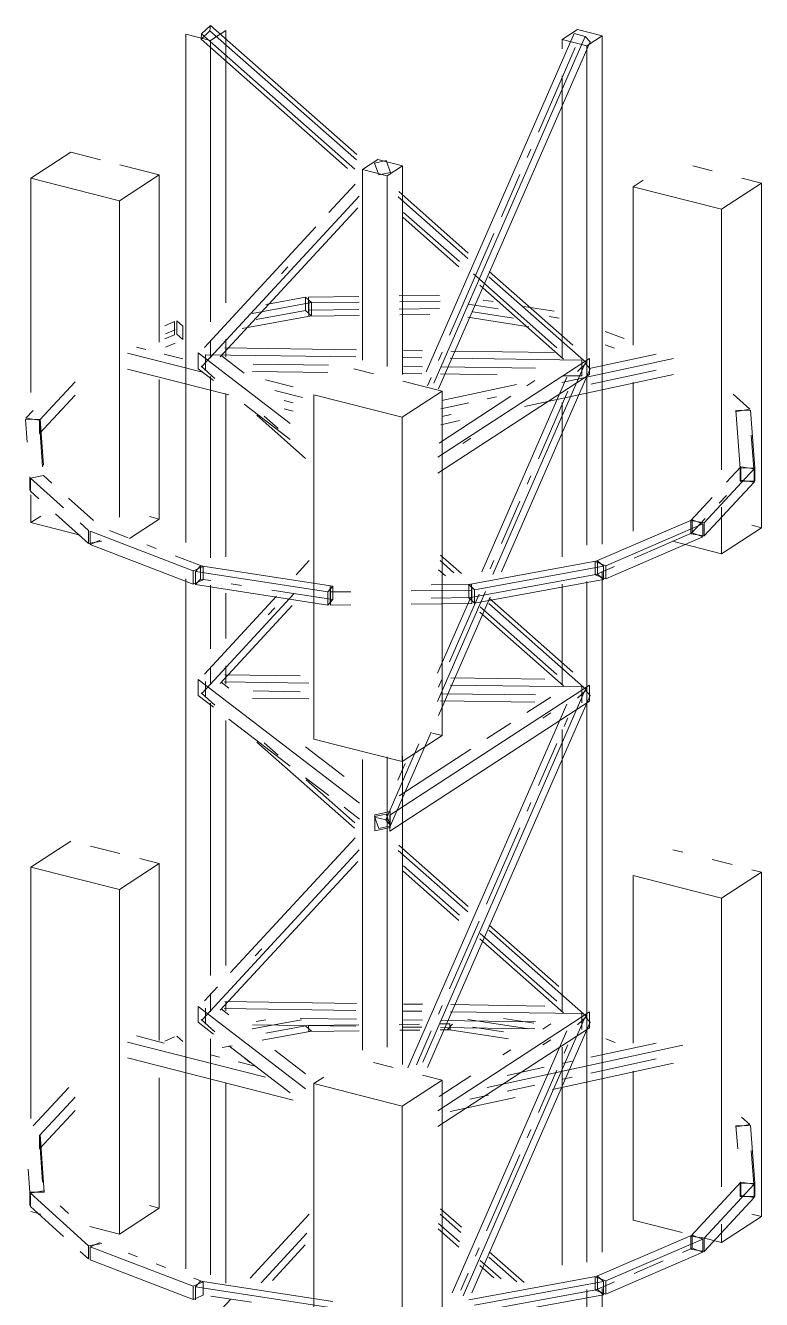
# Paper-space layout '02 Building 3D Model' of a CAD drawing. Header units: millimetres. Extents: x 5 to 415, y 7 to 290.
# Drawn here: x 275.49 to 283.55, y 210.11 to 224.06 of the extents above; entities that cross this region are included whole.
import ezdxf

# ---------------------------------------------------------------- set-up
doc = ezdxf.new("R2010")
doc.units = ezdxf.units.MM
doc.layers.add('MODEL_3D_VIEW', color=7, linetype='Continuous', lineweight=9)

# ---------------------------------------------------------------- blocks, each defined once
blk = doc.blocks.new('SHEET_02_BUILDING_3D')
at = {"layer": 'MODEL_3D_VIEW', "lineweight": 9}
for p, q in [((277.518, 224.061), (277.42, 223.968)), ((277.513, 224.003), (277.518, 224.061)), ((279.122, 222.647), (277.518, 224.061)), ((277.248, 223.965), (277.517, 223.897)), ((277.248, 223.965), (277.248, 218.399)), ((277.415, 223.91), (277.513, 224.003)), ((277.42, 223.968), (277.415, 223.91)), ((279.1, 222.486), (277.42, 223.968)), ((277.513, 224.003), (279.117, 222.589)), ((277.517, 223.897), (277.685, 224.006)), ((277.685, 221.024), (277.685, 224.006)), ((281.503, 223.973), (279.883, 220.268)), ((279.964, 220.145), (281.624, 223.942)), ((281.539, 224.016), (281.371, 223.906)), ((281.503, 223.973), (281.624, 223.942)), ((281.808, 223.948), (281.539, 224.016)), ((281.624, 223.942), (281.676, 223.881)), ((281.64, 223.838), (281.808, 223.948)), ((281.808, 218.381), (281.808, 223.948)), ((279.018, 222.496), (277.415, 223.91)), ((277.517, 220.815), (277.517, 223.897)), ((280.016, 220.084), (281.676, 223.881)), ((281.11, 222.893), (281.515, 223.819)), ((281.371, 223.906), (281.64, 223.838)), ((281.371, 223.906), (281.371, 223.807)), ((281.64, 218.371), (281.64, 223.838)), ((281.371, 223.509), (281.371, 220.428)), ((275.989, 222.673), (275.551, 222.389)), ((276.312, 222.591), (275.989, 222.673)), ((280.988, 222.615), (281.029, 222.708)), ((276.958, 222.427), (276.527, 222.536)), ((279.353, 222.593), (279.185, 222.483)), ((279.443, 222.583), (279.317, 222.555)), ((279.317, 222.555), (279.363, 222.425)), ((279.622, 222.524), (279.353, 222.593)), ((279.49, 222.453), (279.443, 222.583)), ((279.454, 222.415), (279.622, 222.524)), ((279.622, 220.238), (279.622, 222.524)), ((283.016, 222.47), (282.801, 222.525)), ((275.551, 222.389), (276.521, 222.142)), ((275.551, 220.044), (275.551, 222.389)), ((276.521, 222.142), (276.958, 222.427)), ((276.958, 222.427), (276.958, 220.592)), ((279.185, 222.483), (279.454, 222.415)), ((279.185, 222.483), (279.185, 220.396)), ((279.363, 222.425), (279.49, 222.453)), ((279.454, 220.328), (279.454, 222.415)), ((280.705, 221.967), (280.907, 222.43)), ((283.555, 222.333), (283.339, 222.388)), ((278.815, 222.012), (279.102, 222.322)), ((280.343, 221.569), (279.58, 222.243)), ((282.257, 222.366), (282.148, 222.295)), ((282.148, 222.295), (283.117, 222.048)), ((282.148, 220.562), (282.148, 222.295)), ((283.117, 222.048), (283.555, 222.333)), ((283.555, 222.333), (283.555, 218.562)), ((276.521, 218.676), (276.521, 222.142)), ((277.427, 220.329), (279.148, 222.192)), ((279.575, 222.185), (280.338, 221.511)), ((277.625, 220.434), (279.131, 222.064)), ((280.245, 221.476), (279.634, 222.015)), ((283.117, 219.194), (283.117, 222.048)), ((277.452, 220.536), (278.672, 221.856)), ((280.24, 221.418), (279.629, 221.957)), ((280.138, 220.67), (280.624, 221.782)), ((278.367, 221.418), (278.296, 221.34)), ((281.314, 220.533), (280.398, 221.341)), ((280.567, 221.309), (281.636, 220.366)), ((281.489, 220.559), (280.572, 221.367)), ((281.385, 220.408), (280.469, 221.216)), ((277.974, 220.907), (278.626, 221.027)), ((278.561, 221.086), (278.126, 221.006)), ((278.561, 220.941), (278.561, 221.086)), ((278.561, 221.086), (278.626, 221.027)), ((279.144, 221.095), (278.591, 221.088)), ((278.596, 221.024), (278.591, 221.088)), ((278.591, 221.088), (278.591, 220.943)), ((278.596, 221.024), (279.149, 221.031)), ((278.596, 220.879), (278.596, 221.024)), ((278.626, 221.027), (278.626, 220.882)), ((280.029, 221.106), (279.586, 221.101)), ((279.591, 221.036), (280.034, 221.042)), ((280.336, 221.011), (280.671, 220.959)), ((280.616, 221.037), (280.504, 221.054)), ((281.284, 220.934), (280.95, 220.985)), ((278.626, 220.882), (277.866, 220.742)), ((278.561, 220.941), (278.018, 220.841)), ((278.626, 220.882), (278.561, 220.941)), ((279.144, 220.95), (278.591, 220.943)), ((278.591, 220.943), (278.596, 220.879)), ((279.149, 220.886), (278.596, 220.879)), ((280.029, 220.961), (279.586, 220.956)), ((279.923, 220.895), (279.591, 220.891)), ((281.005, 220.763), (280.336, 220.866)), ((280.838, 220.858), (280.393, 220.926)), ((281.228, 220.874), (281.339, 220.856)), ((277.123, 220.82), (277.017, 220.774)), ((277.027, 220.684), (277.133, 220.729)), ((277.123, 220.675), (277.123, 220.82)), ((277.214, 220.768), (277.149, 220.827)), ((277.149, 220.827), (277.149, 220.682)), ((277.214, 220.623), (277.214, 220.768)), ((281.843, 220.711), (282.049, 220.633)), ((277.123, 220.675), (277.017, 220.629)), ((277.133, 220.584), (277.027, 220.538)), ((277.149, 220.682), (277.214, 220.623)), ((277.517, 220.418), (277.517, 220.617)), ((277.685, 220.428), (277.685, 220.627)), ((281.946, 220.527), (281.843, 220.566)), ((276.608, 220.473), (277.416, 220.268)), ((276.81, 220.513), (276.709, 220.539)), ((277.214, 220.411), (277.012, 220.462)), ((277.382, 220.302), (277.382, 220.476)), ((277.382, 220.476), (278.393, 219.703)), ((277.463, 220.282), (277.463, 220.456)), ((277.463, 220.456), (279.112, 220.432)), ((277.888, 220.255), (277.635, 220.448)), ((279.119, 220.51), (277.676, 220.53)), ((279.841, 220.499), (279.634, 220.502)), ((280.017, 220.393), (280.057, 220.485)), ((281.284, 220.479), (280.15, 220.495)), ((282.399, 220.461), (281.685, 220.307)), ((277.719, 220.017), (276.608, 220.299)), ((277.382, 220.302), (277.551, 220.173)), ((277.568, 220.197), (277.415, 220.332)), ((278.81, 220.34), (277.985, 220.352)), ((279.303, 220.248), (279.088, 220.303)), ((279.628, 220.425), (279.834, 220.422)), ((279.841, 220.325), (279.634, 220.328)), ((280.009, 219.334), (281.67, 220.415)), ((281.078, 220.308), (280.047, 220.322)), ((280.143, 220.418), (281.586, 220.397)), ((280.612, 218.048), (281.624, 220.364)), ((280.705, 218.08), (281.676, 220.303)), ((281.367, 220.15), (282.59, 220.415)), ((281.636, 220.366), (281.538, 220.273)), ((281.586, 220.397), (281.586, 220.223)), ((281.624, 220.364), (281.676, 220.303)), ((281.641, 220.424), (281.636, 220.366)), ((281.67, 220.415), (281.67, 220.241)), ((281.685, 220.133), (282.399, 220.287)), ((275.645, 219.738), (276.037, 220.159)), ((276.958, 220.184), (276.958, 218.655)), ((277.517, 218.231), (277.517, 220.219)), ((278.803, 220.263), (277.979, 220.274)), ((278.426, 220.103), (278.123, 220.18)), ((280.057, 220.056), (279.626, 220.166)), ((279.834, 220.248), (279.628, 220.251)), ((279.895, 220.115), (279.936, 220.207)), ((280.009, 219.16), (281.67, 220.241)), ((280.659, 220.236), (280.04, 220.245)), ((281.422, 220.209), (280.491, 218.079)), ((280.959, 219.888), (282.59, 220.241)), ((281.072, 220.172), (280.984, 220.115)), ((281.586, 220.223), (281.38, 220.226)), ((282.148, 218.523), (282.148, 220.154)), ((276.037, 220.014), (275.645, 219.593)), ((277.685, 218.241), (277.685, 220.03)), ((278.224, 220.063), (278.527, 219.986)), ((278.65, 220.018), (279.62, 219.772)), ((278.65, 216.246), (278.65, 220.018)), ((279.62, 219.772), (280.057, 220.056)), ((280.869, 220.131), (280.054, 219.954)), ((280.057, 220.056), (280.057, 216.285)), ((281.11, 219.315), (281.434, 220.056)), ((283.427, 219.859), (283.245, 220.024)), ((277.888, 219.916), (278.393, 219.529)), ((278.426, 219.929), (278.325, 219.954)), ((280.809, 220.001), (280.022, 219.489)), ((280.041, 219.864), (280.347, 219.93)), ((280.551, 219.974), (280.653, 219.996)), ((281.371, 219.931), (281.371, 218.241)), ((275.492, 219.748), (275.651, 219.75)), ((275.492, 219.748), (275.511, 219.497)), ((275.575, 219.845), (275.497, 219.761)), ((275.645, 219.738), (275.497, 219.761)), ((275.645, 219.593), (275.645, 219.738)), ((275.651, 219.75), (275.651, 219.605)), ((275.688, 219.247), (275.651, 219.75)), ((278.56, 219.321), (278.026, 219.793)), ((278.26, 219.649), (278.107, 219.784)), ((278.426, 219.837), (278.325, 219.863)), ((279.62, 216), (279.62, 219.772)), ((280.041, 219.69), (280.245, 219.734)), ((280.054, 219.78), (280.156, 219.802)), ((283.275, 219.845), (283.434, 219.847)), ((283.275, 219.845), (283.322, 219.215)), ((283.427, 219.859), (283.282, 219.833)), ((283.481, 219.217), (283.434, 219.847)), ((275.651, 219.605), (275.679, 219.228)), ((280.284, 219.485), (280.372, 219.542)), ((283.481, 219.072), (283.443, 219.576)), ((282.927, 218.616), (283.476, 219.205)), ((283.328, 219.228), (283.171, 219.06)), ((283.481, 219.217), (283.322, 219.215)), ((283.322, 219.215), (283.322, 219.07)), ((283.328, 219.228), (283.476, 219.205)), ((283.328, 219.083), (283.328, 219.228)), ((283.476, 219.205), (283.476, 219.06)), ((283.481, 219.072), (283.481, 219.217)), ((275.539, 219.119), (275.539, 218.974)), ((275.546, 219.106), (275.691, 219.133)), ((275.546, 218.961), (275.546, 219.106)), ((275.546, 219.106), (275.91, 218.778)), ((275.782, 219.051), (275.691, 219.133)), ((280.988, 219.037), (281.029, 219.13)), ((282.927, 218.471), (283.476, 219.06)), ((283.322, 219.07), (283.481, 219.072)), ((283.476, 219.06), (283.328, 219.083)), ((275.546, 218.961), (275.637, 218.879)), ((275.551, 218.617), (275.551, 218.923)), ((283.092, 218.83), (283.171, 218.915)), ((276.236, 218.641), (275.964, 218.887)), ((280.705, 218.389), (280.907, 218.852)), ((283.014, 218.891), (282.779, 218.639)), ((283.117, 218.277), (283.117, 218.786)), ((275.551, 218.617), (275.66, 218.688)), ((276.09, 218.48), (275.551, 218.617)), ((275.819, 218.715), (276.182, 218.387)), ((276.091, 218.614), (276.182, 218.532)), ((276.958, 218.655), (276.63, 218.442)), ((276.85, 218.683), (276.958, 218.655)), ((282.795, 218.649), (281.734, 218.191)), ((282.779, 218.494), (282.936, 218.662)), ((282.779, 218.639), (282.779, 218.494)), ((282.927, 218.616), (282.779, 218.639)), ((282.795, 218.649), (282.911, 218.605)), ((282.795, 218.504), (282.795, 218.649)), ((282.927, 218.471), (282.927, 218.616)), ((276.182, 218.532), (276.182, 218.387)), ((276.2, 218.377), (276.2, 218.522)), ((276.2, 218.522), (277.328, 218.09)), ((276.617, 218.451), (276.412, 218.53)), ((281.85, 218.146), (282.911, 218.605)), ((282.158, 218.229), (282.795, 218.504)), ((282.779, 218.494), (282.927, 218.471)), ((282.911, 218.46), (282.795, 218.504)), ((282.911, 218.605), (282.911, 218.46)), ((283.555, 218.562), (283.117, 218.277)), ((283.447, 218.589), (283.555, 218.562)), ((276.182, 218.387), (276.327, 218.414)), ((276.309, 218.424), (276.2, 218.377)), ((276.2, 218.377), (277.328, 217.945)), ((276.924, 218.333), (276.822, 218.373)), ((281.85, 218.001), (282.911, 218.46)), ((283.117, 218.277), (282.579, 218.414)), ((277.437, 218.137), (277.13, 218.255)), ((278.456, 218.045), (278.6, 218.201)), ((280.033, 218.202), (280.186, 218.068)), ((280.267, 218.059), (280.038, 218.261)), ((281.759, 218.198), (280.347, 217.939)), ((280.583, 218.111), (280.624, 218.204)), ((281.759, 218.198), (281.824, 218.139)), ((281.759, 218.053), (281.759, 218.198)), ((277.437, 218.137), (277.328, 218.09)), ((277.328, 218.09), (277.328, 217.945)), ((277.355, 218.083), (277.411, 218.144)), ((277.355, 217.938), (277.355, 218.083)), ((277.355, 218.083), (278.803, 217.86)), ((277.411, 218.144), (277.411, 217.999)), ((278.859, 217.921), (277.411, 218.144)), ((277.437, 217.992), (277.437, 218.137)), ((280.092, 218.033), (280.016, 218.1)), ((280.412, 217.88), (281.824, 218.139)), ((281.734, 218.191), (281.734, 218.046)), ((281.85, 218.146), (281.734, 218.191)), ((281.734, 218.046), (281.946, 218.137)), ((281.808, 210.629), (281.808, 218.083)), ((281.824, 218.139), (281.824, 217.994)), ((281.85, 218.001), (281.85, 218.146)), ((277.248, 218.001), (277.248, 210.447)), ((277.328, 217.945), (277.437, 217.992)), ((277.411, 217.999), (277.355, 217.938)), ((277.355, 217.938), (278.803, 217.715)), ((277.411, 217.999), (277.522, 217.982)), ((277.517, 217.237), (277.517, 217.933)), ((277.745, 217.947), (277.857, 217.93)), ((278.859, 217.921), (278.803, 217.86)), ((278.829, 217.923), (278.829, 217.778)), ((278.834, 217.858), (278.829, 217.923)), ((278.859, 217.776), (278.859, 217.921)), ((280.377, 217.942), (279.935, 217.936)), ((280.347, 217.794), (281.759, 218.053)), ((280.347, 217.939), (280.347, 217.794)), ((280.412, 217.88), (280.347, 217.939)), ((280.377, 217.942), (280.382, 217.877)), ((280.377, 217.797), (280.377, 217.942)), ((280.412, 217.735), (281.824, 217.994)), ((281.371, 217.943), (281.371, 216.849)), ((281.64, 210.519), (281.64, 217.974)), ((281.734, 218.046), (281.85, 218.001)), ((281.824, 217.994), (281.759, 218.053)), ((277.427, 216.75), (278.431, 217.838)), ((277.452, 216.958), (278.241, 217.812)), ((277.685, 217.347), (277.685, 217.844)), ((278.191, 217.879), (278.859, 217.776)), ((278.803, 217.86), (278.803, 217.715)), ((278.829, 217.778), (278.834, 217.713)), ((278.834, 217.858), (279.055, 217.861)), ((278.834, 217.713), (278.834, 217.858)), ((279.718, 217.869), (280.382, 217.877)), ((279.935, 217.791), (280.377, 217.797)), ((280.005, 216.659), (280.531, 217.863)), ((280.369, 217.801), (280.005, 216.968)), ((280.016, 216.506), (280.583, 217.802)), ((280.138, 217.092), (280.462, 217.833)), ((280.347, 217.794), (280.412, 217.735)), ((280.382, 217.732), (280.377, 217.797)), ((280.382, 217.877), (280.382, 217.732)), ((280.412, 217.735), (280.412, 217.88)), ((281.489, 216.981), (280.572, 217.789)), ((277.625, 216.855), (278.414, 217.71)), ((278.224, 217.684), (278.152, 217.607)), ((278.803, 217.715), (278.859, 217.776)), ((278.834, 217.713), (279.055, 217.716)), ((279.718, 217.724), (280.382, 217.732)), ((281.385, 216.83), (280.469, 217.638)), ((281.314, 216.955), (280.474, 217.696)), ((280.567, 217.731), (281.636, 216.788)), ((277.517, 216.84), (277.517, 217.038)), ((278.501, 216.94), (277.676, 216.952)), ((277.685, 216.85), (277.685, 217.048)), ((277.382, 216.724), (277.382, 216.898)), ((277.382, 216.898), (279.151, 215.545)), ((277.463, 216.703), (277.463, 216.877)), ((277.719, 216.806), (277.635, 216.87)), ((277.669, 216.875), (278.597, 216.861)), ((279.484, 215.414), (281.67, 216.837)), ((280.017, 216.814), (280.057, 216.907)), ((280.143, 216.839), (281.586, 216.819)), ((281.181, 216.902), (280.15, 216.917)), ((281.586, 216.819), (281.586, 216.645)), ((281.641, 216.846), (281.636, 216.788)), ((281.67, 216.837), (281.67, 216.663)), ((277.382, 216.724), (277.551, 216.595)), ((277.568, 216.619), (277.415, 216.753)), ((278.597, 216.687), (277.979, 216.696)), ((278.501, 216.766), (277.985, 216.774)), ((279.484, 215.24), (281.67, 216.663)), ((279.843, 212.71), (281.624, 216.786)), ((279.895, 212.65), (281.676, 216.725)), ((281.071, 216.652), (280.04, 216.667)), ((281.078, 216.73), (280.047, 216.744)), ((281.246, 216.707), (280.984, 216.537)), ((281.636, 216.788), (281.538, 216.695)), ((281.624, 216.786), (281.676, 216.725)), ((277.517, 213.659), (277.517, 216.641)), ((281.422, 216.631), (279.681, 212.649)), ((281.159, 216.476), (281.246, 216.533)), ((277.685, 213.768), (277.685, 216.452)), ((277.719, 216.466), (278.393, 215.951)), ((280.809, 216.423), (280.547, 216.252)), ((281.393, 216.385), (281.434, 216.478)), ((279.62, 216), (278.65, 216.246)), ((279.49, 215.302), (279.935, 216.321)), ((280.057, 216.285), (279.62, 216)), ((279.949, 216.312), (280.057, 216.285)), ((281.371, 216.352), (281.371, 213.271)), ((279.095, 215.272), (278.026, 216.215)), ((278.26, 216.071), (278.107, 216.205)), ((278.982, 215.839), (278.561, 216.161)), ((279.438, 215.363), (279.802, 216.196)), ((280.372, 216.138), (279.585, 215.626)), ((281.11, 215.737), (281.312, 216.2)), ((279.185, 216.023), (279.185, 212.842)), ((279.454, 212.873), (279.454, 216.054)), ((279.571, 215.796), (279.652, 215.981)), ((279.622, 212.684), (279.622, 216.064)), ((278.561, 215.822), (278.814, 215.629)), ((279.1, 215.33), (278.565, 215.801)), ((280.988, 215.459), (281.029, 215.552)), ((278.982, 215.5), (279.151, 215.371)), ((279.443, 215.426), (279.317, 215.399)), ((279.488, 215.453), (279.319, 215.416)), ((279.319, 215.416), (279.319, 215.242)), ((279.49, 215.296), (279.443, 215.426)), ((279.484, 215.24), (279.484, 215.414)), ((279.488, 215.279), (279.488, 215.453)), ((279.317, 215.399), (279.363, 215.269)), ((279.438, 215.363), (279.317, 215.393)), ((279.319, 215.242), (279.488, 215.279)), ((279.363, 215.269), (279.49, 215.296)), ((279.49, 215.302), (279.438, 215.363)), ((280.543, 214.44), (280.907, 215.274)), ((275.989, 215.13), (275.551, 214.845)), ((277.739, 213.691), (279.102, 215.166)), ((276.527, 214.993), (276.204, 215.075)), ((277.427, 213.172), (279.148, 215.036)), ((279.575, 215.028), (280.338, 214.355)), ((280.343, 214.413), (279.58, 215.086)), ((282.693, 215.009), (282.585, 215.036)), ((276.521, 214.599), (276.958, 214.884)), ((276.958, 214.884), (276.743, 214.938)), ((276.958, 214.884), (276.958, 212.947)), ((277.625, 213.277), (279.131, 214.908)), ((280.245, 214.32), (279.634, 214.858)), ((283.232, 214.872), (283.016, 214.927)), ((275.551, 214.845), (276.521, 214.599)), ((275.551, 212.093), (275.551, 214.845)), ((280.24, 214.262), (279.629, 214.8)), ((282.148, 214.752), (283.117, 214.505)), ((282.148, 212.917), (282.148, 214.752)), ((283.117, 214.505), (283.555, 214.79)), ((283.555, 214.79), (283.447, 214.817)), ((283.555, 214.79), (283.555, 211.018)), ((276.521, 210.827), (276.521, 214.599)), ((283.117, 211.345), (283.117, 214.505)), ((280.138, 213.514), (280.462, 214.255)), ((280.567, 214.153), (281.636, 213.21)), ((281.336, 213.537), (280.572, 214.211)), ((281.385, 213.251), (280.469, 214.06)), ((281.314, 213.377), (280.474, 214.118)), ((278.08, 213.951), (278.009, 213.873)), ((277.452, 213.38), (277.596, 213.535)), ((277.517, 213.261), (277.517, 213.46)), ((277.382, 213.146), (277.382, 213.32)), ((277.382, 213.32), (278.561, 212.418)), ((279.119, 213.353), (277.676, 213.374)), ((277.685, 213.271), (277.685, 213.371)), ((279.841, 213.343), (279.634, 213.346)), ((280.017, 213.236), (280.057, 213.329)), ((281.181, 213.324), (280.15, 213.339)), ((277.568, 213.041), (277.415, 213.175)), ((277.463, 213.125), (277.463, 213.299)), ((277.719, 213.227), (277.635, 213.292)), ((277.669, 213.296), (279.112, 213.276)), ((277.974, 213.074), (278.517, 213.174)), ((278.126, 213.173), (278.018, 213.153)), ((279.119, 213.179), (278.501, 213.188)), ((279.628, 213.269), (279.834, 213.266)), ((279.841, 213.169), (279.634, 213.172)), ((280.009, 212.177), (281.67, 213.259)), ((280.143, 213.261), (281.586, 213.241)), ((280.288, 210.151), (281.624, 213.207)), ((280.336, 213.178), (281.005, 213.075)), ((281.061, 213.135), (280.727, 213.186)), ((281.636, 213.21), (281.538, 213.117)), ((281.586, 213.241), (281.586, 213.067)), ((281.624, 213.207), (281.676, 213.147)), ((281.641, 213.268), (281.636, 213.21)), ((281.67, 213.259), (281.67, 213.085)), ((277.382, 213.146), (277.551, 213.017)), ((279.112, 213.102), (277.979, 213.118)), ((278.626, 213.048), (278.083, 212.949)), ((278.561, 213.107), (278.126, 213.028)), ((278.626, 213.048), (278.561, 213.107)), ((279.144, 213.117), (278.591, 213.11)), ((278.591, 213.11), (278.596, 213.046)), ((279.149, 213.052), (278.596, 213.046)), ((279.808, 213.125), (279.586, 213.122)), ((279.812, 213.061), (279.591, 213.058)), ((279.834, 213.092), (279.628, 213.094)), ((279.774, 212.681), (279.936, 213.051)), ((280.009, 212.003), (281.67, 213.085)), ((280.139, 213.129), (280.029, 213.128)), ((280.144, 213.065), (280.034, 213.063)), ((281.071, 213.074), (280.04, 213.089)), ((281.078, 213.151), (280.047, 213.166)), ((280.17, 213.127), (280.114, 213.067)), ((280.782, 212.964), (280.114, 213.067)), ((280.144, 213.065), (280.139, 213.129)), ((281.422, 213.053), (280.167, 210.182)), ((280.381, 210.183), (281.676, 213.147)), ((280.727, 213.041), (280.393, 213.093)), ((281.246, 213.129), (281.159, 213.072)), ((276.608, 212.93), (278.123, 212.545)), ((277.012, 212.919), (276.709, 212.996)), ((277.123, 212.986), (277.017, 212.94)), ((277.214, 212.935), (277.149, 212.994)), ((277.517, 210.379), (277.517, 212.963)), ((280.551, 212.431), (282.692, 212.894)), ((281.159, 212.898), (281.246, 212.955)), ((281.393, 212.807), (281.434, 212.9)), ((282.399, 212.918), (281.685, 212.764)), ((281.952, 212.925), (281.85, 212.964)), ((278.426, 212.294), (276.608, 212.756)), ((277.618, 212.765), (277.517, 212.791)), ((277.757, 212.889), (277.648, 212.869)), ((277.719, 212.888), (278.393, 212.373)), ((277.949, 212.704), (277.873, 212.771)), ((278.561, 212.583), (278.224, 212.841)), ((280.809, 212.845), (280.722, 212.788)), ((281.371, 212.874), (281.371, 210.488)), ((278.022, 212.662), (277.82, 212.714)), ((279.518, 212.65), (279.303, 212.705)), ((281.175, 212.653), (280.767, 212.565)), ((281.11, 212.159), (281.312, 212.622)), ((281.265, 212.411), (282.59, 212.698)), ((281.481, 212.72), (281.379, 212.698)), ((281.685, 212.59), (282.399, 212.744)), ((276.958, 212.539), (276.958, 211.112)), ((277.685, 210.29), (277.685, 212.476)), ((278.759, 212.546), (278.65, 212.475)), ((278.65, 212.475), (279.62, 212.228)), ((278.65, 208.703), (278.65, 212.475)), ((279.62, 212.228), (280.057, 212.513)), ((280.057, 212.513), (279.842, 212.568)), ((280.372, 212.56), (280.022, 212.332)), ((280.057, 212.513), (280.057, 208.742)), ((281.379, 212.523), (281.481, 212.546)), ((282.148, 210.98), (282.148, 212.611)), ((275.967, 212.433), (275.575, 212.012)), ((280.359, 212.303), (280.563, 212.347)), ((280.767, 212.391), (281.073, 212.457)), ((275.645, 211.905), (276.037, 212.325)), ((279.62, 208.457), (279.62, 212.228)), ((280.143, 212.168), (280.857, 212.323)), ((276.037, 212.18), (275.645, 211.76)), ((283.427, 212.026), (283.336, 212.108)), ((275.651, 211.917), (275.651, 211.772)), ((275.698, 211.287), (275.651, 211.917)), ((280.988, 211.881), (281.029, 211.973)), ((283.275, 212.012), (283.434, 212.014)), ((283.275, 212.012), (283.294, 211.76)), ((283.427, 212.026), (283.282, 212)), ((283.481, 211.384), (283.434, 212.014)), ((275.645, 211.76), (275.645, 211.905)), ((275.651, 211.772), (275.679, 211.394)), ((280.543, 210.862), (280.907, 211.696)), ((283.481, 211.239), (283.443, 211.743)), ((275.52, 211.537), (275.539, 211.285)), ((283.328, 211.395), (282.779, 210.805)), ((282.927, 210.783), (283.476, 211.372)), ((283.481, 211.384), (283.322, 211.382)), ((283.322, 211.382), (283.322, 211.237)), ((283.328, 211.395), (283.476, 211.372)), ((283.328, 211.249), (283.328, 211.395)), ((283.476, 211.372), (283.476, 211.227)), ((283.481, 211.239), (283.481, 211.384)), ((275.698, 211.287), (275.539, 211.285)), ((275.539, 211.285), (275.539, 211.14)), ((275.546, 211.273), (275.691, 211.3)), ((275.546, 211.128), (275.546, 211.273)), ((275.546, 211.273), (276.182, 210.699)), ((282.927, 210.637), (283.476, 211.227)), ((283.322, 211.237), (283.481, 211.239)), ((283.476, 211.227), (283.328, 211.249)), ((275.546, 211.128), (275.91, 210.8)), ((275.964, 211.053), (275.873, 211.136)), ((276.958, 211.112), (276.521, 210.827)), ((276.85, 211.139), (276.958, 211.112)), ((280.267, 210.902), (280.038, 211.104)), ((275.659, 211.046), (275.551, 211.074)), ((277.954, 210.345), (278.6, 211.044)), ((280.245, 210.741), (280.016, 210.944)), ((280.033, 211.046), (280.262, 210.844)), ((282.686, 210.843), (282.148, 210.98)), ((283.555, 211.018), (283.117, 210.734)), ((283.447, 211.046), (283.555, 211.018)), ((276.521, 210.827), (276.197, 210.909)), ((278.072, 210.293), (278.574, 210.837)), ((280.24, 210.683), (280.011, 210.885)), ((282.795, 210.816), (281.734, 210.357)), ((282.779, 210.805), (282.779, 210.66)), ((282.927, 210.783), (282.779, 210.805)), ((282.795, 210.816), (282.911, 210.772)), ((282.795, 210.671), (282.795, 210.816)), ((283.117, 210.734), (283.117, 210.937)), ((276.327, 210.725), (276.182, 210.699)), ((276.182, 210.699), (276.182, 210.554)), ((276.2, 210.688), (276.309, 210.735)), ((276.2, 210.543), (276.2, 210.688)), ((276.2, 210.688), (277.328, 210.257)), ((278.198, 210.32), (278.557, 210.709)), ((280.421, 210.584), (280.462, 210.677)), ((281.85, 210.313), (282.911, 210.772)), ((282.689, 210.625), (282.795, 210.671)), ((282.911, 210.627), (282.795, 210.671)), ((283.117, 210.734), (282.902, 210.788)), ((282.911, 210.772), (282.911, 210.627)), ((282.927, 210.637), (282.927, 210.783)), ((276.091, 210.636), (276.182, 210.554)), ((276.2, 210.543), (277.328, 210.112)), ((276.719, 210.579), (276.617, 210.618)), ((280.703, 210.337), (280.474, 210.539)), ((280.567, 210.575), (280.873, 210.305)), ((280.954, 210.296), (280.572, 210.633)), ((281.85, 210.168), (282.911, 210.627)), ((282.158, 210.396), (282.477, 210.533)), ((282.779, 210.66), (282.927, 210.637)), ((277.027, 210.461), (276.924, 210.5)), ((280.26, 210.214), (280.34, 210.399)), ((280.622, 210.347), (280.469, 210.481)), ((277.437, 210.304), (277.328, 210.257)), ((277.328, 210.257), (277.328, 210.112)), ((277.437, 210.304), (277.335, 210.343)), ((277.355, 210.25), (277.411, 210.311)), ((277.355, 210.105), (277.355, 210.25)), ((277.355, 210.25), (278.803, 210.027)), ((278.859, 210.087), (277.411, 210.311)), ((277.437, 210.159), (277.437, 210.304)), ((281.759, 210.365), (280.347, 210.106)), ((280.412, 210.047), (281.824, 210.306)), ((281.734, 210.357), (281.734, 210.212)), ((281.85, 210.313), (281.734, 210.357)), ((281.734, 210.212), (281.946, 210.304)), ((281.759, 210.365), (281.824, 210.306)), ((281.759, 210.219), (281.759, 210.365)), ((281.824, 210.306), (281.824, 210.161)), ((281.85, 210.168), (281.85, 210.313)), ((277.328, 210.112), (277.437, 210.159)), ((277.522, 210.148), (277.968, 210.08)), ((277.596, 209.957), (277.739, 210.112)), ((280.347, 209.961), (281.759, 210.219)), ((280.412, 209.902), (281.824, 210.161)), ((281.64, 202.369), (281.64, 210.221)), ((281.734, 210.212), (281.85, 210.168)), ((281.824, 210.161), (281.759, 210.219)), ((281.808, 202.478), (281.808, 210.231))]:
    blk.add_line(p, q, dxfattribs=at)

psp = doc.layouts.new('02 Building 3D Model')

# ---------------------------------------------------------------- block references
psp.add_blockref('SHEET_02_BUILDING_3D', (0, 0))

doc.saveas('drawing.dxf')
